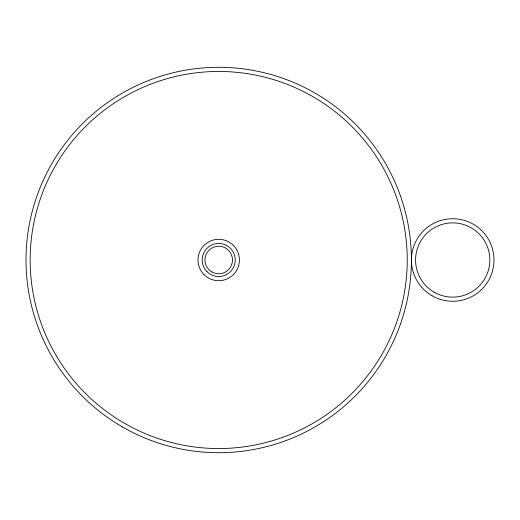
<?xml version="1.0" encoding="UTF-8"?>
<svg xmlns="http://www.w3.org/2000/svg" width="520" height="520" viewBox="0 0 520 520"><rect width="100%" height="100%" fill="white"/><g stroke="black" fill="none" stroke-linecap="round" stroke-linejoin="round"><path stroke-width="0.78" d="M434.142 292.156A37.128 37.128 0 0 0 489.834 260A37.128 37.128 0 0 0 434.142 227.844A37.128 37.128 0 0 0 434.142 292.156M432.062 295.763A41.294 41.294 0 0 0 494 260A41.294 41.294 0 0 0 432.062 224.237A41.294 41.294 0 0 0 432.062 295.763M122.356 426.887A192.706 192.706 0 0 0 411.411 260A192.706 192.706 0 0 0 122.356 93.112A192.706 192.706 0 0 0 122.356 426.887M85.391 393.322A188.539 188.539 0 0 0 400.822 308.796A188.539 188.539 0 0 0 169.91 77.883A188.539 188.539 0 0 0 85.391 393.322M207.012 271.694A16.543 16.543 0 0 0 234.683 264.284A16.543 16.543 0 0 0 214.422 244.023A16.543 16.543 0 0 0 207.012 271.694M211.822 271.921A13.767 13.767 0 0 0 232.472 260A13.767 13.767 0 0 0 211.822 248.079A13.767 13.767 0 0 0 211.822 271.921M204.061 274.644A20.709 20.709 0 0 0 238.706 265.356A20.709 20.709 0 0 0 213.35 240A20.709 20.709 0 0 0 204.061 274.644"/></g></svg>
